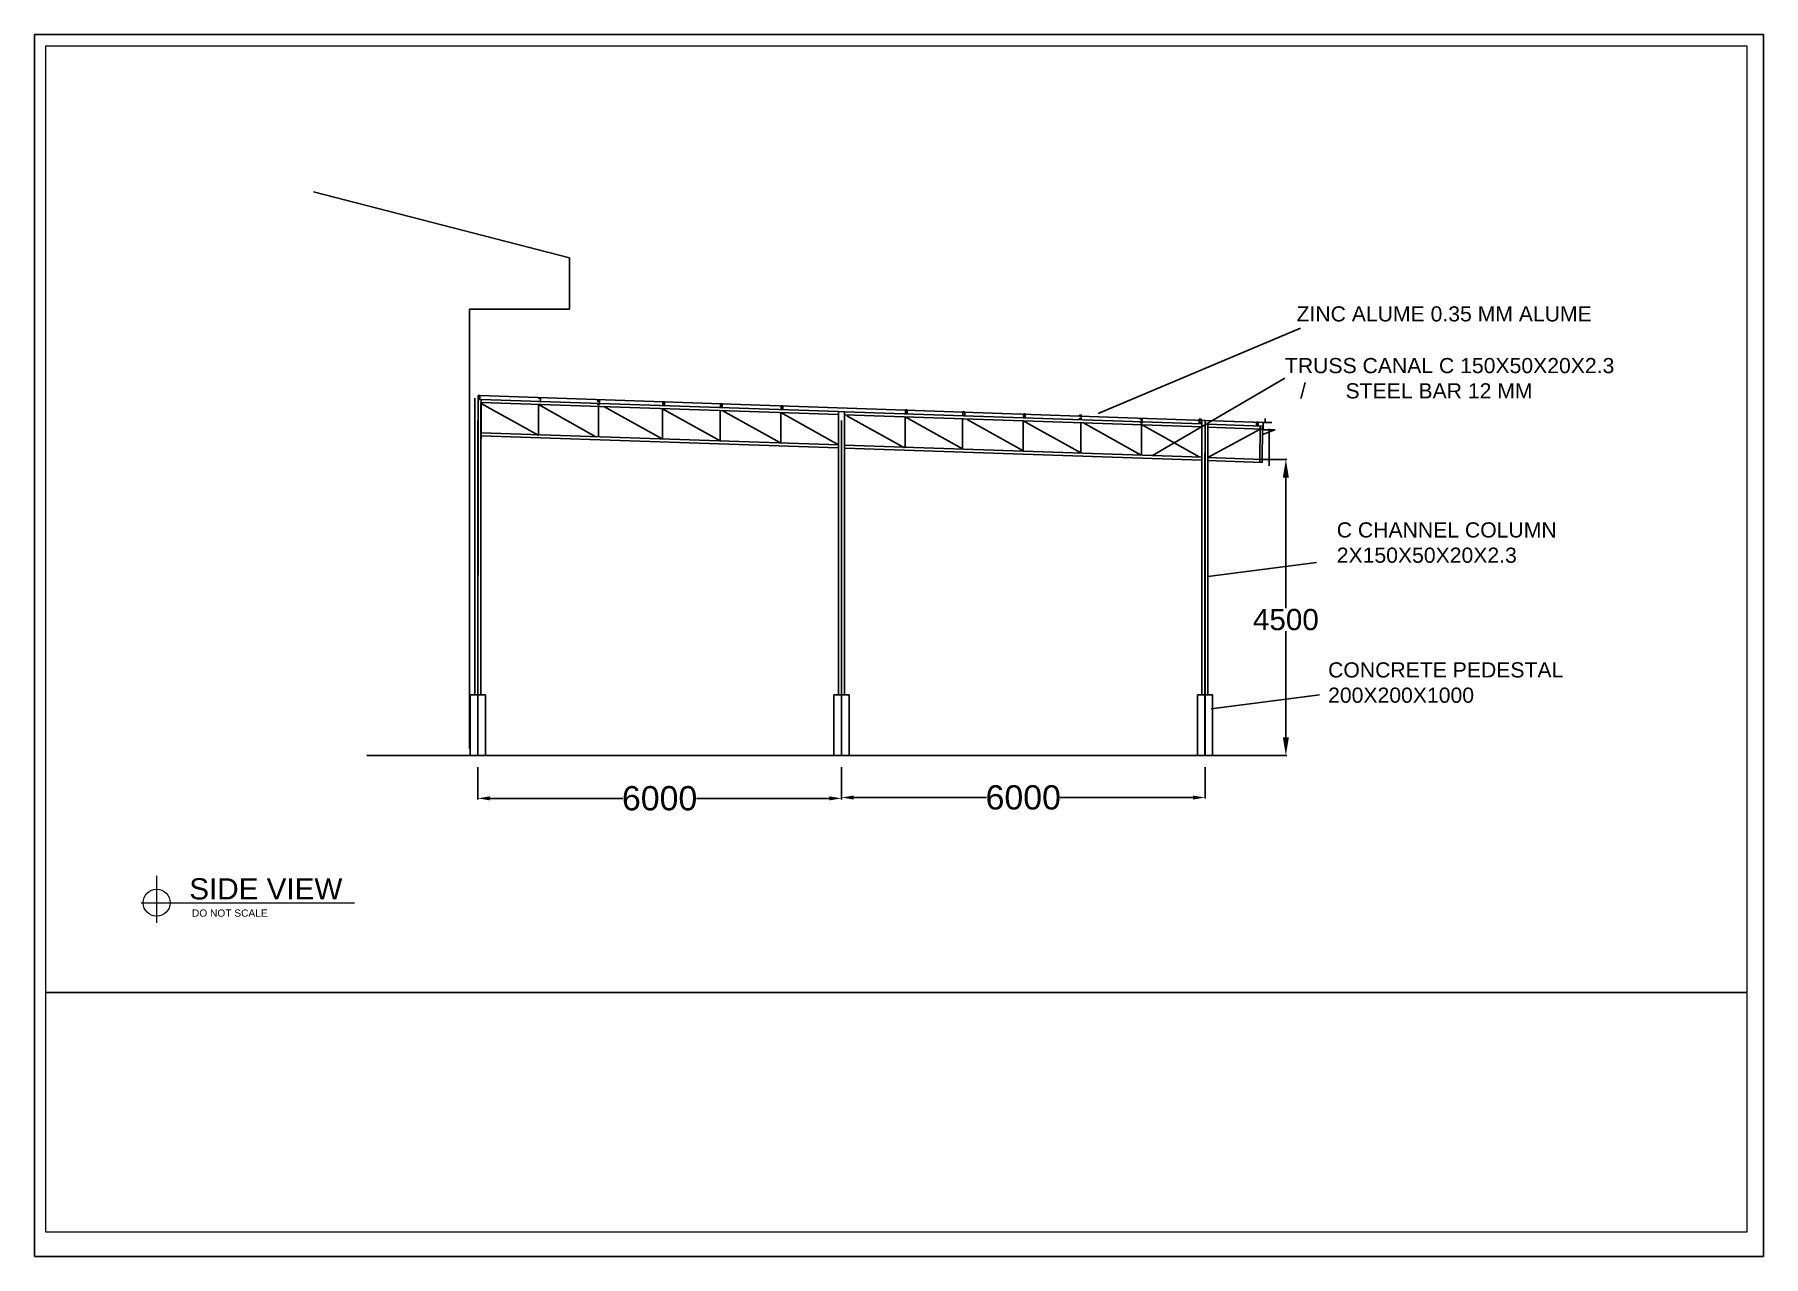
# Model space of a CAD drawing. Header units: inches. Extents: x 9 to 294, y 10 to 211.
import ezdxf

# ---------------------------------------------------------------- set-up
doc = ezdxf.new("R2010")
doc.units = ezdxf.units.IN
doc.header["$MEASUREMENT"] = 0
doc.linetypes.add('DASHED', pattern=[0.75, 0.5, -0.25])
doc.layers.add('AM_0', color=7, linetype='Continuous', lineweight=30)
doc.layers.add('DasHed', color=7, linetype='DASHED', lineweight=9)
doc.styles.add('Annotative', font='arial.ttf')
doc.styles.get("Standard").update_dxf_attribs({"font": 'arial.ttf'})
doc.dimstyles.get("Standard").update_dxf_attribs({"dimtxt": 0.18, "dimasz": 0.18, "dimexe": 0.18, "dimexo": 0.0625, "dimgap": 0.09, "dimtad": 0, "dimtih": 1, "dimtoh": 1, "dimdec": 4, "dimzin": 0, "dimdsep": 46, "dimtxsty": 'Standard', "dimcen": 0.09, "dimadec": 0, "dimazin": 0, "dimtfac": 1, "dimtdec": 4, "dimtofl": 0, "dimtmove": 0, "dimatfit": 3, "dimfxl": 1, "dimtolj": 1, "dimtzin": 0, "dimarcsym": 0})

# ---------------------------------------------------------------- blocks, each defined once
blk = doc.blocks.new('*D11')
at = {"color": 0, "lineweight": -2, "transparency": 16777216}
for p, q in [((211.29, 141.12), (215.45, 141.12)), ((215.27, 138.12), (215.27, 116.55)), ((215.27, 95.25), (215.27, 112.8)), ((210.97, 92.25), (215.45, 92.25))]:
    blk.add_line(p, q, dxfattribs=at)
at = {"color": 0, "transparency": 16777216}
for points in [[(214.77, 138.12), (215.77, 138.12), (215.27, 141.12)], [(214.77, 95.25), (215.77, 95.25), (215.27, 92.25)]]:
    blk.add_solid(points, dxfattribs=at)
at = {"layer": 'Defpoints', "color": 0, "transparency": 16777216}
for p in [(211.23, 141.12), (210.91, 92.25), (215.27, 92.25)]:
    blk.add_point(p, dxfattribs=at)
at = {"color": 0, "transparency": 16777216, "insert": (215.27, 114.67), "char_height": 3.5, "attachment_point": 5}
blk.add_mtext('\\A1;4500', dxfattribs=at)
blk = doc.blocks.new('*D9')
at = {"color": 0, "lineweight": -2, "transparency": 16777216}
for p, q in [((81.94, 90.35), (81.94, 85.01)), ((141.94, 90.35), (141.94, 85.01)), ((83.94, 85.19), (105.87, 85.19)), ((139.94, 85.19), (118.01, 85.19))]:
    blk.add_line(p, q, dxfattribs=at)
at = {"color": 0, "transparency": 16777216}
for points in [[(83.94, 85.53), (83.94, 84.86), (81.94, 85.19)], [(139.94, 85.53), (139.94, 84.86), (141.94, 85.19)]]:
    blk.add_solid(points, dxfattribs=at)
at = {"layer": 'Defpoints', "color": 0, "transparency": 16777216}
for p in [(81.94, 90.42), (141.94, 90.42), (141.94, 85.19)]:
    blk.add_point(p, dxfattribs=at)
at = {"color": 0, "transparency": 16777216, "insert": (111.94, 85.19), "char_height": 4, "attachment_point": 5}
blk.add_mtext('\\A1;6000', dxfattribs=at)
blk = doc.blocks.new('*D10')
at = {"color": 0, "lineweight": -2, "transparency": 16777216}
for p, q in [((141.94, 90.35), (141.94, 85.15)), ((201.94, 90.35), (201.94, 85.15)), ((143.94, 85.33), (165.87, 85.33)), ((199.94, 85.33), (178.01, 85.33))]:
    blk.add_line(p, q, dxfattribs=at)
at = {"color": 0, "transparency": 16777216}
for points in [[(143.94, 85.66), (143.94, 85), (141.94, 85.33)], [(199.94, 85.66), (199.94, 85), (201.94, 85.33)]]:
    blk.add_solid(points, dxfattribs=at)
at = {"layer": 'Defpoints', "color": 0, "transparency": 16777216}
for p in [(141.94, 90.42), (201.94, 90.42), (201.94, 85.33)]:
    blk.add_point(p, dxfattribs=at)
at = {"color": 0, "transparency": 16777216, "insert": (171.94, 85.33), "char_height": 4, "attachment_point": 5}
blk.add_mtext('\\A1;6000', dxfattribs=at)

msp = doc.modelspace()

# ---------------------------------------------------------------- linework, layer by layer
for p, q in [((97.08383, 174.38236), (54.81274, 185.2598)), ((97.08383, 165.91495), (97.08383, 174.38236)), ((80.55645, 165.91495), (80.55645, 93.40267)), ((80.55645, 165.91495), (97.08383, 165.91495)), ((81.44172, 151.23342), (81.44172, 102.24899)), ((82.29221, 151.62995), (211.5038, 147.22679)), ((82.44172, 150.47661), (82.44172, 102.24899)), ((82.49743, 144.51859), (82.49743, 151.01327)), ((82.49743, 150.97503), (141.45841, 149.00555)), ((82.49743, 150.47475), (141.44172, 148.50583)), ((82.49743, 150.35414), (92.00337, 145.05772)), ((91.93578, 145.16978), (91.93578, 150.16978)), ((91.93578, 150.16978), (101.44172, 144.84196)), ((101.87937, 144.87924), (101.87937, 149.87924)), ((102.75358, 149.83364), (112.25953, 144.53723)), ((112.43578, 144.50613), (112.43578, 149.50613)), ((112.43578, 149.47472), (121.94172, 144.17831)), ((121.94172, 144.17831), (121.94172, 149.17831)), ((122.26307, 149.18418), (131.76901, 143.88777)), ((131.93578, 143.83365), (131.93578, 148.83365)), ((131.93578, 148.83365), (141.44172, 143.50583)), ((141.44172, 149.00611), (141.44172, 102.24899)), ((141.44667, 149.01505), (142.4961, 148.96844)), ((142.45841, 148.97215), (142.44172, 102.24899)), ((142.44172, 148.47243), (201.39904, 146.50308)), ((142.45841, 148.97215), (201.39922, 147.00335)), ((142.82137, 148.29573), (152.32731, 142.99932)), ((152.43578, 143.17), (152.43578, 148.17)), ((152.43578, 148.1386), (161.94172, 142.84218)), ((161.94172, 142.84218), (161.94172, 147.84218)), ((162.66185, 147.69946), (172.16779, 142.40304)), ((171.93578, 142.49753), (171.93578, 147.49753)), ((171.93578, 147.49753), (181.44172, 142.16971)), ((181.45802, 142.20474), (181.45802, 147.20474)), ((181.76197, 147.18267), (191.26791, 141.88626)), ((191.45208, 141.86009), (191.45208, 146.86009)), ((191.45208, 146.86009), (200.95802, 141.53227)), ((201.39945, 147.61906), (201.38276, 102.24899)), ((202.36606, 146.42083), (211.36105, 146.12037)), ((202.38276, 147.13631), (202.38276, 102.24899)), ((202.38276, 146.92055), (211.37774, 146.62009)), ((202.38276, 141.42027), (211.01307, 146.12037)), ((210.57361, 147.26922), (211.5038, 147.22679)), ((210.96416, 140.65231), (211.01782, 146.65108)), ((211.34435, 140.62065), (211.39801, 146.61941)), ((213.45765, 145.98462), (211.38942, 145.23093)), ((211.5038, 147.22679), (211.5038, 145.99057)), ((211.5038, 147.22679), (212.96188, 147.22679)), ((211.5038, 145.99057), (213.5038, 145.99057)), ((82.49743, 145.47475), (141.44172, 143.50583)), ((82.49743, 144.97447), (141.42503, 143.00611)), ((142.42503, 142.97271), (201.39701, 141.00286)), ((142.44172, 143.47243), (201.3972, 141.50314)), ((201.88276, 142.15301), (201.88276, 92.24899)), ((202.34937, 140.92111), (211.34435, 140.62065)), ((202.36606, 141.42083), (211.36105, 141.12037)), ((63.60817, 92.24899), (215.26883, 92.24899)), ((291.37434, 53.15561), (10.59814, 53.15561))]:
    msp.add_line(p, q)
at = {"color": 30, "true_color": 0xf8991e}
for p, q in [((217.71136, 162.74412), (184.3049, 148.67802)), ((193.24574, 141.77542), (215.12364, 154.49764))]:
    msp.add_line(p, q, dxfattribs=at)
at = {"color": 175, "true_color": 0x4554a5}
for p, q in [((82.01185, 151.62995), (81.94172, 92.24899)), ((81.94172, 147.52302), (81.94172, 92.24899)), ((141.94172, 147.52302), (141.94172, 92.24899)), ((141.94172, 147.52302), (141.94172, 92.24899)), ((201.94172, 147.52302), (201.94172, 92.24899))]:
    msp.add_line(p, q, dxfattribs=at)
at = {"color": 159, "true_color": 0x22346e}
msp.add_line((211.87718, 147.86017), (211.86032, 147.35537), dxfattribs=at)
at = {"color": 177, "true_color": 0x293189}
msp.add_line((212.5038, 146.14848), (212.5038, 140.03018), dxfattribs=at)
at = {"color": 32, "true_color": 0xcd6928}
for p, q in [((202.42087, 121.81516), (220.3313, 124.08835)), ((202.93387, 99.9758), (220.8443, 102.24899))]:
    msp.add_line(p, q, dxfattribs=at)
for points in [[(8.81231, 211.19593), (294.06664, 211.19593), (294.06664, 9.62741), (8.81231, 9.62741)], [(112.49147, 150.62213), (112.77184, 150.62213), (112.77184, 150.00545), (112.49147, 150.00545)], [(121.99741, 150.29431), (122.27778, 150.29431), (122.27778, 149.67763), (121.99741, 149.67763)], [(131.99147, 149.94966), (132.27184, 149.94966), (132.27184, 149.33298), (131.99147, 149.33298)], [(152.49147, 149.28601), (152.77184, 149.28601), (152.77184, 148.66933), (152.49147, 148.66933)], [(161.99741, 148.95819), (162.27778, 148.95819), (162.27778, 148.34151), (161.99741, 148.34151)], [(171.99147, 148.61354), (172.27184, 148.61354), (172.27184, 147.99685), (171.99147, 147.99685)], [(200.99047, 147.76335), (201.27084, 147.76335), (201.27084, 147.14667), (200.99047, 147.14667)], [(210.43343, 147.26922), (210.7138, 147.26922), (210.7138, 146.65254), (210.43343, 146.65254)], [(80.69172, 92.24899), (83.19172, 92.24899), (83.19172, 102.24899), (80.69172, 102.24899)], [(140.69172, 92.24899), (143.19172, 92.24899), (143.19172, 102.24899), (140.69172, 102.24899)], [(200.69172, 92.24899), (203.19172, 92.24899), (203.19172, 102.24899), (200.69172, 102.24899)]]:
    msp.add_lwpolyline(points, close=True)
for points in [[(82.01185, 151.42624), (82.01185, 151.62995), (82.29221, 151.62995), (82.29221, 151.01327), (82.01185, 151.01327), (82.01185, 151.16878)], [(92.00591, 151.1028), (92.00591, 151.2853), (92.28627, 151.2853), (92.28627, 150.66862), (92.00591, 150.66862), (92.00591, 150.77788)], [(101.738, 150.63128), (101.738, 150.81378), (102.01836, 150.81378), (102.01836, 150.1971), (101.738, 150.1971), (101.738, 150.30636)], [(181.23114, 148.22772), (181.23114, 148.41021), (181.5115, 148.41021), (181.5115, 147.79353), (181.23114, 147.79353), (181.23114, 147.90279)], [(191.30577, 147.5763), (191.30577, 147.7588), (191.58614, 147.7588), (191.58614, 147.14211), (191.30577, 147.14211), (191.30577, 147.25137)]]:
    msp.add_lwpolyline(points)
at = {"layer": 'AM_0', "ltscale": 2}
msp.add_line((291.70423, 9.62741), (294.06664, 9.62741), dxfattribs=at)
at = {"layer": 'DasHed', "color": 0, "linetype": 'ByBlock'}
for p, q in [((28.96226, 64.66367), (28.96226, 72.41806)), ((26.37929, 67.97376), (61.60296, 67.97376))]:
    msp.add_line(p, q, dxfattribs=at)
at = {"layer": 'DasHed', "linetype": 'ByBlock'}
msp.add_lwpolyline([(10.59814, 13.70678), (291.37434, 13.70678), (291.37434, 209.26708), (10.59814, 209.26708)], close=True, dxfattribs=at)
at = {"layer": 'DasHed', "color": 0, "linetype": 'ByBlock'}
msp.add_circle((28.96226, 67.97376), 2.23059, dxfattribs=at)

# ---------------------------------------------------------------- texts
at = {"char_height": 2.5, "attachment_point": 1, "style": 'Annotative'}
for s, width, insert in [('ZINC ALUME 0.35 MM ALUME', 51.4151637, (217.03486, 166.36951)), ('TRUSS CANAL C 150X50X20X2.3\\P\\pi-7.5,l10,t10;/^ISTEEL BAR 12 MM', 62.1219403, (215.11722, 157.8396)), ('C CHANNEL COLUMN 2X150X50X20X2.3', 44.8904697, (223.66919, 130.7286)), ('CONCRETE PEDESTAL \\P200X200X1000', 41.0125991, (222.24, 107.63476))]:
    msp.add_mtext_dynamic_manual_height_columns(s, width=width, gutter_width=1, heights=[0], dxfattribs=dict(at, insert=insert))
at = {"attachment_point": 1}
for s, width, insert, char_height in [('SIDE VIEW', 54.3641628, (34.33632, 72.02103), 3.5), ('DO NOT SCALE', 23.5459177, (34.78216, 66.86827), 1.2)]:
    msp.add_mtext_dynamic_manual_height_columns(s, width=width, gutter_width=1, heights=[0], dxfattribs=dict(at, insert=insert, char_height=char_height))

# ---------------------------------------------------------------- dimensions: what is measured, and where the dimension line sits
dim = msp.add_linear_dim(base=(215.26883, 92.24899), p1=(211.22985, 141.12475), p2=(210.91167, 92.24899), angle=90, text='4500', dimstyle='Standard', override={"dimtxt": 3.5, "dimasz": 3})
dim.commit()
dim.dimension.update_dxf_attribs({"geometry": '*D11', "text_midpoint": (215.26883, 114.67446), "dimtype": 160})
for base, p1, p2, picture, middle in [((141.94172, 85.19233), (81.94172, 90.41521), (141.94172, 90.41521), '*D9', (111.94172, 85.19233)), ((201.94172, 85.33094), (141.94172, 90.41521), (201.94172, 90.41521), '*D10', (171.94172, 85.33094))]:
    dim = msp.add_linear_dim(base=base, p1=p1, p2=p2, text='6000', dimstyle='Standard', override={"dimtxt": 4, "dimasz": 2})
    dim.commit()
    dim.dimension.update_dxf_attribs({"geometry": picture, "text_midpoint": middle})

doc.saveas('drawing.dxf')
